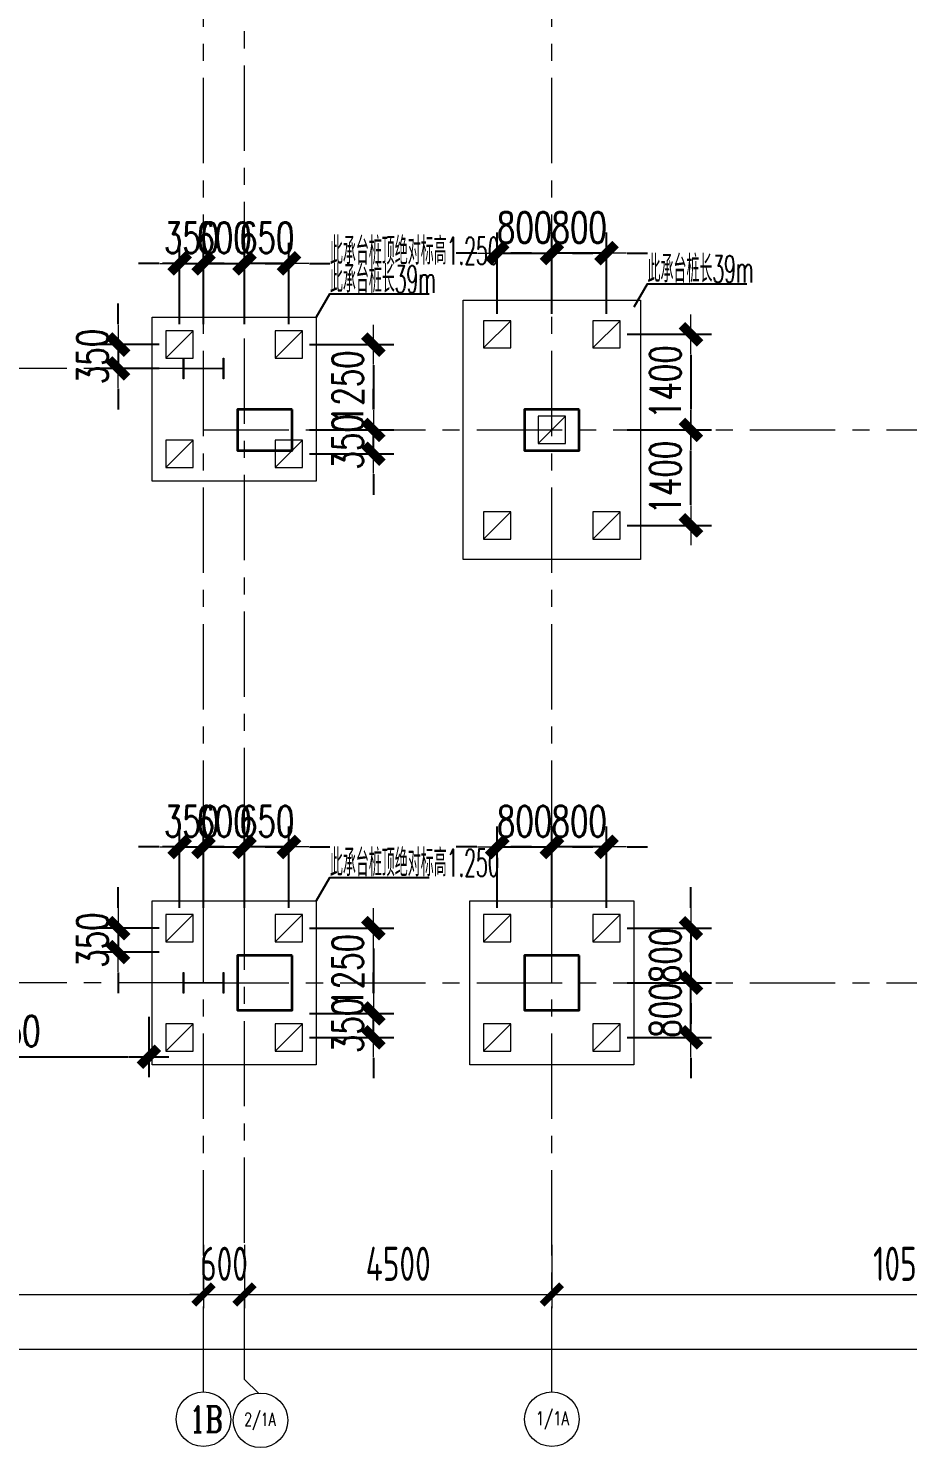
# Model space of a CAD drawing. Extents: x -1201378 to 2367219, y -619313 to 244905.
# Drawn here: x -701922 to -689050, y 130842 to 151634 of the extents above; entities that cross this region are included whole.
import ezdxf
from ezdxf.enums import TextEntityAlignment as Align

# ---------------------------------------------------------------- set-up
doc = ezdxf.new("R2010")
doc.units = 0
doc.header["$LTSCALE"] = 1000
doc.linetypes.add('CENTER', pattern=[2, 1.25, -0.25, 0.25, -0.25])
doc.layers.get('0').update_dxf_attribs({"linetype": 'CONTINUOUS'})
doc.layers.get('Defpoints').update_dxf_attribs({"linetype": 'CONTINUOUS'})
for name, color, linetype, lineweight in [('S-axis', 111, 'CONTINUOUS', 0), ('S-col', 2, 'CONTINUOUS', 0), ('S-ct', 2, 'CONTINUOUS', 0), ('S-dim', 81, 'CONTINUOUS', 0), ('S-dote', 5, 'CENTER', 0), ('S-zhuang', 1, 'CONTINUOUS', 0), ('砼柱', 2, 'CONTINUOUS', 35)]:
    doc.layers.add(name, color=color, linetype=linetype, lineweight=lineweight)
doc.layers.add('S-BG', color=131, linetype='CONTINUOUS')
doc.layers.add('S-DIMZ', color=115, linetype='CONTINUOUS')
doc.styles.add('_TCH_AXIS', font='COMPLEX', dxfattribs={"bigfont": 'GBCBIG'})
doc.styles.add('SS1', font='tj-romans1.shx', dxfattribs={"width": 0.7, "bigfont": 'tj-hztxt1.shx'})
doc.styles.add('TSSD_Dimension', font='tssdeng.shx', dxfattribs={"width": 0.7, "bigfont": 'hztxt.shx'})
doc.dimstyles.new('S-150-ARCHI', dxfattribs={"dimscale": 150, "dimtxt": 3, "dimasz": 2, "dimexe": 2, "dimexo": 2, "dimgap": 1, "dimtad": 1, "dimdec": 0, "dimzin": 0, "dimdsep": 46, "dimtxsty": 'SS1', "dimblk1": 'TT', "dimblk2": 'TT', "dimsah": 1, "dimcen": 1, "dimclrd": 256, "dimclre": 256, "dimclrt": 256, "dimadec": 0, "dimazin": 0, "dimtfac": 1, "dimtdec": 0, "dimtix": 1, "dimtmove": 2, "dimatfit": 0, "dimldrblk": 'TT', "dimfxl": 2, "dimtolj": 1, "dimtzin": 0, "dimarcsym": 0})
doc.dimstyles.new('TSSD_200_200', dxfattribs={"dimtxt": 500, "dimasz": 200, "dimexe": 200, "dimexo": 500, "dimgap": 200, "dimtad": 1, "dimdec": 0, "dimzin": 0, "dimdsep": 46, "dimtxsty": 'TSSD_Dimension', "dimblk": 'ARCHTICK', "dimcen": 0, "dimdle": 200, "dimclrt": 7, "dimadec": 0, "dimazin": 0, "dimtfac": 1, "dimtdec": 0, "dimtix": 1, "dimtmove": 2, "dimatfit": 3, "dimfxl": 1, "dimtolj": 1, "dimtzin": 0, "dimarcsym": 0})

# ---------------------------------------------------------------- blocks, each defined once
blk = doc.blocks.new('_FZH')
at = {"layer": 'S-col'}
blk.add_lwpolyline([(-0.375, -0.188), (-0.375, 0.187), (-0.36, 0.187), (-0.36, 0.005), (0.36, 0.005), (0.36, 0.187), (0.375, 0.187), (0.375, -0.188), (0.36, -0.188), (0.36, -0.005), (-0.36, -0.005), (-0.36, -0.188)], close=True, dxfattribs=at)
blk = doc.blocks.new('w4234324')
at = {"layer": 'S-col', "xscale": 800.0000000000005, "yscale": 800.0000000000005, "zscale": 800.0000000000005}
for p in [(-144454, 750820), (-144454, 741820)]:
    blk.add_blockref('_FZH', p, dxfattribs=at)
blk = doc.blocks.new('TT')
blk.add_line((-0.969, 0), (0.969, 0))
at = {"const_width": 0.45}
blk.add_lwpolyline([(-0.442, -0.442), (0.442, 0.442)], dxfattribs=at)
blk = doc.blocks.new('*D1123')
at = {"layer": 'Defpoints', "color": 0, "transparency": 16777216}
for p in [(-700158, 137452), (-704408, 136852), (-700158, 136569)]:
    blk.add_point(p, dxfattribs=at)
at = {"layer": 'S-DIMZ', "lineweight": -2, "transparency": 16777216}
for p, q in [((-700158, 137152), (-700158, 136269)), ((-704408, 136552), (-704408, 136269)), ((-704108, 136569), (-700458, 136569))]:
    blk.add_line(p, q, dxfattribs=at)
at = {"layer": 'S-DIMZ', "lineweight": -2, "transparency": 16777216, "xscale": 300, "yscale": 300, "zscale": 300, "rotation": 180}
blk.add_blockref('TT', (-704408, 136569), dxfattribs=at)
at = {"layer": 'S-DIMZ', "lineweight": -2, "transparency": 16777216, "xscale": 300, "yscale": 300, "zscale": 300}
blk.add_blockref('TT', (-700158, 136569), dxfattribs=at)
at = {"layer": 'S-DIMZ', "transparency": 16777216, "insert": (-702283, 136944), "char_height": 450, "attachment_point": 5, "style": 'SS1'}
blk.add_mtext('\\A1;4250', dxfattribs=at)
blk = doc.blocks.new('_ArchTick')
at = {"color": 0, "linetype": 'ByBlock', "const_width": 0.5}
blk.add_lwpolyline([(-0.71, -0.71), (0.71, 0.71)], dxfattribs=at)
blk = doc.blocks.new('*D3029')
at = {"layer": 'Defpoints', "color": 0, "transparency": 16777216}
for p in [(-115858, 21687), (-99358, 21687), (-99358, 20460)]:
    blk.add_point(p, dxfattribs=at)
at = {"layer": 'S-axis', "color": 0, "lineweight": -2, "transparency": 16777216}
for p, q in [((-115858, 21187), (-115858, 20260)), ((-99358, 21187), (-99358, 20260)), ((-116058, 20460), (-99158, 20460))]:
    blk.add_line(p, q, dxfattribs=at)
at = {"layer": 'S-axis', "color": 0, "lineweight": -2, "transparency": 16777216, "xscale": 200, "yscale": 200, "zscale": 200, "rotation": 180}
blk.add_blockref('_ArchTick', (-115858, 20460), dxfattribs=at)
at = {"layer": 'S-axis', "color": 0, "lineweight": -2, "transparency": 16777216, "xscale": 200, "yscale": 200, "zscale": 200}
blk.add_blockref('_ArchTick', (-99358, 20460), dxfattribs=at)
at = {"layer": 'S-axis', "color": 7, "transparency": 16777216, "insert": (-107608, 20910), "char_height": 500, "attachment_point": 5, "style": 'TSSD_Dimension'}
blk.add_mtext('\\A1;16500', dxfattribs=at)
blk = doc.blocks.new('*D3030')
at = {"layer": 'Defpoints', "color": 0, "transparency": 16777216}
for p in [(-99358, 21687), (-98758, 21687), (-98758, 20460)]:
    blk.add_point(p, dxfattribs=at)
at = {"layer": 'S-axis', "color": 0, "lineweight": -2, "transparency": 16777216}
for p, q in [((-99358, 21187), (-99358, 20260)), ((-98758, 21187), (-98758, 20260)), ((-99358, 20460), (-99558, 20460)), ((-99358, 20460), (-98758, 20460)), ((-98758, 20460), (-98558, 20460))]:
    blk.add_line(p, q, dxfattribs=at)
at = {"layer": 'S-axis', "color": 0, "lineweight": -2, "transparency": 16777216, "xscale": 200, "yscale": 200, "zscale": 200}
blk.add_blockref('_ArchTick', (-99358, 20460), dxfattribs=at)
at = {"layer": 'S-axis', "color": 0, "lineweight": -2, "transparency": 16777216, "xscale": 200, "yscale": 200, "zscale": 200, "rotation": 180}
blk.add_blockref('_ArchTick', (-98758, 20460), dxfattribs=at)
at = {"layer": 'S-axis', "color": 7, "transparency": 16777216, "insert": (-99058, 20910), "char_height": 500, "attachment_point": 5, "style": 'TSSD_Dimension'}
blk.add_mtext('\\A1;600', dxfattribs=at)
blk = doc.blocks.new('*D3031')
at = {"layer": 'Defpoints', "color": 0, "transparency": 16777216}
for p in [(-98758, 21687), (-94258, 21687), (-94258, 20460)]:
    blk.add_point(p, dxfattribs=at)
at = {"layer": 'S-axis', "color": 0, "lineweight": -2, "transparency": 16777216}
for p, q in [((-98758, 21187), (-98758, 20260)), ((-94258, 21187), (-94258, 20260)), ((-98958, 20460), (-94058, 20460))]:
    blk.add_line(p, q, dxfattribs=at)
at = {"layer": 'S-axis', "color": 0, "lineweight": -2, "transparency": 16777216, "xscale": 200, "yscale": 200, "zscale": 200, "rotation": 180}
blk.add_blockref('_ArchTick', (-98758, 20460), dxfattribs=at)
at = {"layer": 'S-axis', "color": 0, "lineweight": -2, "transparency": 16777216, "xscale": 200, "yscale": 200, "zscale": 200}
blk.add_blockref('_ArchTick', (-94258, 20460), dxfattribs=at)
at = {"layer": 'S-axis', "color": 7, "transparency": 16777216, "insert": (-96508, 20910), "char_height": 500, "attachment_point": 5, "style": 'TSSD_Dimension'}
blk.add_mtext('\\A1;4500', dxfattribs=at)
blk = doc.blocks.new('*D3032')
at = {"layer": 'Defpoints', "color": 0, "transparency": 16777216}
for p in [(-94258, 21687), (-83758, 21687), (-83758, 20460)]:
    blk.add_point(p, dxfattribs=at)
at = {"layer": 'S-axis', "color": 0, "lineweight": -2, "transparency": 16777216}
for p, q in [((-94258, 21187), (-94258, 20260)), ((-83758, 21187), (-83758, 20260)), ((-94458, 20460), (-83558, 20460))]:
    blk.add_line(p, q, dxfattribs=at)
at = {"layer": 'S-axis', "color": 0, "lineweight": -2, "transparency": 16777216, "xscale": 200, "yscale": 200, "zscale": 200, "rotation": 180}
blk.add_blockref('_ArchTick', (-94258, 20460), dxfattribs=at)
at = {"layer": 'S-axis', "color": 0, "lineweight": -2, "transparency": 16777216, "xscale": 200, "yscale": 200, "zscale": 200}
blk.add_blockref('_ArchTick', (-83758, 20460), dxfattribs=at)
at = {"layer": 'S-axis', "color": 7, "transparency": 16777216, "insert": (-89008, 20910), "char_height": 500, "attachment_point": 5, "style": 'TSSD_Dimension'}
blk.add_mtext('\\A1;10500', dxfattribs=at)
blk = doc.blocks.new('*D3034')
at = {"layer": 'Defpoints', "color": 0, "transparency": 16777216}
for p in [(-209458, 21587), (-82958, 21587), (-82958, 19660)]:
    blk.add_point(p, dxfattribs=at)
at = {"layer": 'S-axis', "color": 0, "lineweight": -2, "transparency": 16777216}
for p, q in [((-209458, 21087), (-209458, 19460)), ((-82958, 21087), (-82958, 19460)), ((-209658, 19660), (-82758, 19660))]:
    blk.add_line(p, q, dxfattribs=at)
at = {"layer": 'S-axis', "color": 0, "lineweight": -2, "transparency": 16777216, "xscale": 200, "yscale": 200, "zscale": 200, "rotation": 180}
blk.add_blockref('_ArchTick', (-209458, 19660), dxfattribs=at)
at = {"layer": 'S-axis', "color": 0, "lineweight": -2, "transparency": 16777216, "xscale": 200, "yscale": 200, "zscale": 200}
blk.add_blockref('_ArchTick', (-82958, 19660), dxfattribs=at)
at = {"layer": 'S-axis', "color": 7, "transparency": 16777216, "insert": (-146208, 20110), "char_height": 500, "attachment_point": 5, "style": 'TSSD_Dimension'}
blk.add_mtext('\\A1;126500', dxfattribs=at)
blk = doc.blocks.new('A$C6AFE39C8')
at = {"layer": '砼柱', "lineweight": 35}
for points in [[(-14800, -82000), (-15600, -82000), (-15600, -82600), (-14800, -82600)], [(-10600, -82000), (-11400, -82000), (-11400, -82600), (-10600, -82600)], [(-14800, -90000), (-15600, -90000), (-15600, -90800), (-14800, -90800)], [(-10600, -90000), (-11400, -90000), (-11400, -90800), (-10600, -90800)]]:
    blk.add_lwpolyline(points, close=True, dxfattribs=at)
blk = doc.blocks.new('A$C656D53E9')
at = {"layer": 'S-zhuang', "ltscale": 0.25}
blk.add_line((-200, 200), (200, -200), dxfattribs=at)
at = {"layer": 'S-zhuang', "color": 1, "ltscale": 0.5}
blk.add_lwpolyline([(200, 200), (-200, 200), (-200, -200), (200, -200)], close=True, dxfattribs=at)
blk = doc.blocks.new('*D5618')
at = {"layer": 'Defpoints', "color": 0, "ltscale": 0.25, "transparency": 16777216}
for p in [(-699358, 148192), (-699708, 147002), (-699358, 147002)]:
    blk.add_point(p, dxfattribs=at)
at = {"layer": 'S-dim', "lineweight": -2, "ltscale": 0.25, "transparency": 16777216}
for p, q in [((-699708, 147302), (-699708, 148492)), ((-699358, 147302), (-699358, 148492)), ((-700008, 148192), (-700308, 148192)), ((-699708, 148192), (-699358, 148192)), ((-699058, 148192), (-698758, 148192))]:
    blk.add_line(p, q, dxfattribs=at)
at = {"layer": 'S-dim', "lineweight": -2, "ltscale": 0.25, "transparency": 16777216, "xscale": 300, "yscale": 300, "zscale": 300}
blk.add_blockref('TT', (-699708, 148192), dxfattribs=at)
at = {"layer": 'S-dim', "lineweight": -2, "ltscale": 0.25, "transparency": 16777216, "xscale": 300, "yscale": 300, "zscale": 300, "rotation": 180}
blk.add_blockref('TT', (-699358, 148192), dxfattribs=at)
at = {"layer": 'S-dim', "ltscale": 0.25, "transparency": 16777216, "insert": (-699533, 148567), "char_height": 450, "attachment_point": 5, "style": 'SS1'}
blk.add_mtext('\\A1;350', dxfattribs=at)
blk = doc.blocks.new('*D5619')
at = {"layer": 'Defpoints', "color": 0, "ltscale": 0.25, "transparency": 16777216}
for p in [(-698758, 148192), (-698758, 147002), (-698108, 147002)]:
    blk.add_point(p, dxfattribs=at)
at = {"layer": 'S-dim', "lineweight": -2, "ltscale": 0.25, "transparency": 16777216}
for p, q in [((-698758, 147302), (-698758, 148492)), ((-698108, 147302), (-698108, 148492)), ((-699058, 148192), (-699358, 148192)), ((-698108, 148192), (-698758, 148192)), ((-697808, 148192), (-697508, 148192))]:
    blk.add_line(p, q, dxfattribs=at)
at = {"layer": 'S-dim', "lineweight": -2, "ltscale": 0.25, "transparency": 16777216, "xscale": 300, "yscale": 300, "zscale": 300}
blk.add_blockref('TT', (-698758, 148192), dxfattribs=at)
at = {"layer": 'S-dim', "lineweight": -2, "ltscale": 0.25, "transparency": 16777216, "xscale": 300, "yscale": 300, "zscale": 300, "rotation": 180}
blk.add_blockref('TT', (-698108, 148192), dxfattribs=at)
at = {"layer": 'S-dim', "ltscale": 0.25, "transparency": 16777216, "insert": (-698433, 148567), "char_height": 450, "attachment_point": 5, "style": 'SS1'}
blk.add_mtext('\\A1;650', dxfattribs=at)
blk = doc.blocks.new('*D5620')
at = {"layer": 'Defpoints', "color": 0, "ltscale": 0.25, "transparency": 16777216}
for p in [(-698108, 147002), (-698108, 145752), (-696872, 145752)]:
    blk.add_point(p, dxfattribs=at)
at = {"layer": 'S-dim', "lineweight": -2, "ltscale": 0.25, "transparency": 16777216}
for p, q in [((-697808, 147002), (-696572, 147002)), ((-696872, 146702), (-696872, 146052)), ((-697808, 145752), (-696572, 145752))]:
    blk.add_line(p, q, dxfattribs=at)
at = {"layer": 'S-dim', "lineweight": -2, "ltscale": 0.25, "transparency": 16777216, "xscale": 300, "yscale": 300, "zscale": 300}
for p, rotation in [((-696872, 147002), 90), ((-696872, 145752), 270)]:
    blk.add_blockref('TT', p, dxfattribs=dict(at, rotation=rotation))
at = {"layer": 'S-dim', "ltscale": 0.25, "transparency": 16777216, "insert": (-697247, 146377), "char_height": 450, "attachment_point": 5, "rotation": 90, "style": 'SS1'}
blk.add_mtext('\\A1;1250', dxfattribs=at)
blk = doc.blocks.new('*D5621')
at = {"layer": 'Defpoints', "color": 0, "ltscale": 0.25, "transparency": 16777216}
for p in [(-698108, 145752), (-696872, 145752), (-698108, 145402)]:
    blk.add_point(p, dxfattribs=at)
at = {"layer": 'S-dim', "lineweight": -2, "ltscale": 0.25, "transparency": 16777216}
for p, q in [((-696872, 146052), (-696872, 146352)), ((-697808, 145752), (-696572, 145752)), ((-696872, 145402), (-696872, 145752)), ((-697808, 145402), (-696572, 145402)), ((-696872, 145102), (-696872, 144802))]:
    blk.add_line(p, q, dxfattribs=at)
at = {"layer": 'S-dim', "lineweight": -2, "ltscale": 0.25, "transparency": 16777216, "xscale": 300, "yscale": 300, "zscale": 300}
for p, rotation in [((-696872, 145752), 270), ((-696872, 145402), 90)]:
    blk.add_blockref('TT', p, dxfattribs=dict(at, rotation=rotation))
at = {"layer": 'S-dim', "ltscale": 0.25, "transparency": 16777216, "insert": (-697247, 145577), "char_height": 450, "attachment_point": 5, "rotation": 90, "style": 'SS1'}
blk.add_mtext('\\A1;350', dxfattribs=at)
blk = doc.blocks.new('*D5622')
at = {"layer": 'Defpoints', "color": 0, "ltscale": 0.25, "transparency": 16777216}
for p in [(-698758, 148192), (-699358, 147002), (-698758, 147002)]:
    blk.add_point(p, dxfattribs=at)
at = {"layer": 'S-dim', "lineweight": -2, "ltscale": 0.25, "transparency": 16777216}
for p, q in [((-699358, 147302), (-699358, 148492)), ((-698758, 147302), (-698758, 148492)), ((-699658, 148192), (-699958, 148192)), ((-699358, 148192), (-698758, 148192)), ((-698458, 148192), (-698158, 148192))]:
    blk.add_line(p, q, dxfattribs=at)
at = {"layer": 'S-dim', "lineweight": -2, "ltscale": 0.25, "transparency": 16777216, "xscale": 300, "yscale": 300, "zscale": 300}
blk.add_blockref('TT', (-699358, 148192), dxfattribs=at)
at = {"layer": 'S-dim', "lineweight": -2, "ltscale": 0.25, "transparency": 16777216, "xscale": 300, "yscale": 300, "zscale": 300, "rotation": 180}
blk.add_blockref('TT', (-698758, 148192), dxfattribs=at)
at = {"layer": 'S-dim', "ltscale": 0.25, "transparency": 16777216, "insert": (-699058, 148567), "char_height": 450, "attachment_point": 5, "style": 'SS1'}
blk.add_mtext('\\A1;600', dxfattribs=at)
blk = doc.blocks.new('*D5623')
at = {"layer": 'Defpoints', "color": 0, "ltscale": 0.25, "transparency": 16777216}
for p in [(-699708, 147002), (-700609, 146652), (-699708, 146652)]:
    blk.add_point(p, dxfattribs=at)
at = {"layer": 'S-dim', "lineweight": -2, "ltscale": 0.25, "transparency": 16777216}
for p, q in [((-700609, 147302), (-700609, 147602)), ((-700008, 147002), (-700909, 147002)), ((-700609, 147002), (-700609, 146652)), ((-700008, 146652), (-700909, 146652)), ((-700609, 146352), (-700609, 146052))]:
    blk.add_line(p, q, dxfattribs=at)
at = {"layer": 'S-dim', "lineweight": -2, "ltscale": 0.25, "transparency": 16777216, "xscale": 300, "yscale": 300, "zscale": 300}
for p, rotation in [((-700609, 147002), 270), ((-700609, 146652), 90)]:
    blk.add_blockref('TT', p, dxfattribs=dict(at, rotation=rotation))
at = {"layer": 'S-dim', "ltscale": 0.25, "transparency": 16777216, "insert": (-700984, 146827), "char_height": 450, "attachment_point": 5, "rotation": 90, "style": 'SS1'}
blk.add_mtext('\\A1;350', dxfattribs=at)
blk = doc.blocks.new('*D5624')
at = {"layer": 'Defpoints', "color": 0, "ltscale": 0.25, "transparency": 16777216}
for p in [(-699358, 139642), (-699708, 138452), (-699358, 138452)]:
    blk.add_point(p, dxfattribs=at)
at = {"layer": 'S-dim', "lineweight": -2, "ltscale": 0.25, "transparency": 16777216}
for p, q in [((-699708, 138752), (-699708, 139942)), ((-699358, 138752), (-699358, 139942)), ((-700008, 139642), (-700308, 139642)), ((-699708, 139642), (-699358, 139642)), ((-699058, 139642), (-698758, 139642))]:
    blk.add_line(p, q, dxfattribs=at)
at = {"layer": 'S-dim', "lineweight": -2, "ltscale": 0.25, "transparency": 16777216, "xscale": 300, "yscale": 300, "zscale": 300}
blk.add_blockref('TT', (-699708, 139642), dxfattribs=at)
at = {"layer": 'S-dim', "lineweight": -2, "ltscale": 0.25, "transparency": 16777216, "xscale": 300, "yscale": 300, "zscale": 300, "rotation": 180}
blk.add_blockref('TT', (-699358, 139642), dxfattribs=at)
at = {"layer": 'S-dim', "ltscale": 0.25, "transparency": 16777216, "insert": (-699533, 140017), "char_height": 450, "attachment_point": 5, "style": 'SS1'}
blk.add_mtext('\\A1;350', dxfattribs=at)
blk = doc.blocks.new('*D5625')
at = {"layer": 'Defpoints', "color": 0, "ltscale": 0.25, "transparency": 16777216}
for p in [(-698758, 139642), (-698758, 138452), (-698108, 138452)]:
    blk.add_point(p, dxfattribs=at)
at = {"layer": 'S-dim', "lineweight": -2, "ltscale": 0.25, "transparency": 16777216}
for p, q in [((-698758, 138752), (-698758, 139942)), ((-698108, 138752), (-698108, 139942)), ((-699058, 139642), (-699358, 139642)), ((-698108, 139642), (-698758, 139642)), ((-697808, 139642), (-697508, 139642))]:
    blk.add_line(p, q, dxfattribs=at)
at = {"layer": 'S-dim', "lineweight": -2, "ltscale": 0.25, "transparency": 16777216, "xscale": 300, "yscale": 300, "zscale": 300}
blk.add_blockref('TT', (-698758, 139642), dxfattribs=at)
at = {"layer": 'S-dim', "lineweight": -2, "ltscale": 0.25, "transparency": 16777216, "xscale": 300, "yscale": 300, "zscale": 300, "rotation": 180}
blk.add_blockref('TT', (-698108, 139642), dxfattribs=at)
at = {"layer": 'S-dim', "ltscale": 0.25, "transparency": 16777216, "insert": (-698433, 140017), "char_height": 450, "attachment_point": 5, "style": 'SS1'}
blk.add_mtext('\\A1;650', dxfattribs=at)
blk = doc.blocks.new('*D5626')
at = {"layer": 'Defpoints', "color": 0, "ltscale": 0.25, "transparency": 16777216}
for p in [(-698108, 138452), (-698108, 137202), (-696872, 137202)]:
    blk.add_point(p, dxfattribs=at)
at = {"layer": 'S-dim', "lineweight": -2, "ltscale": 0.25, "transparency": 16777216}
for p, q in [((-697808, 138452), (-696572, 138452)), ((-696872, 138152), (-696872, 137502)), ((-697808, 137202), (-696572, 137202))]:
    blk.add_line(p, q, dxfattribs=at)
at = {"layer": 'S-dim', "lineweight": -2, "ltscale": 0.25, "transparency": 16777216, "xscale": 300, "yscale": 300, "zscale": 300}
for p, rotation in [((-696872, 138452), 90), ((-696872, 137202), 270)]:
    blk.add_blockref('TT', p, dxfattribs=dict(at, rotation=rotation))
at = {"layer": 'S-dim', "ltscale": 0.25, "transparency": 16777216, "insert": (-697247, 137827), "char_height": 450, "attachment_point": 5, "rotation": 90, "style": 'SS1'}
blk.add_mtext('\\A1;1250', dxfattribs=at)
blk = doc.blocks.new('*D5627')
at = {"layer": 'Defpoints', "color": 0, "ltscale": 0.25, "transparency": 16777216}
for p in [(-698108, 137202), (-696872, 137202), (-698108, 136852)]:
    blk.add_point(p, dxfattribs=at)
at = {"layer": 'S-dim', "lineweight": -2, "ltscale": 0.25, "transparency": 16777216}
for p, q in [((-696872, 137502), (-696872, 137802)), ((-697808, 137202), (-696572, 137202)), ((-696872, 136852), (-696872, 137202)), ((-697808, 136852), (-696572, 136852)), ((-696872, 136552), (-696872, 136252))]:
    blk.add_line(p, q, dxfattribs=at)
at = {"layer": 'S-dim', "lineweight": -2, "ltscale": 0.25, "transparency": 16777216, "xscale": 300, "yscale": 300, "zscale": 300}
for p, rotation in [((-696872, 137202), 270), ((-696872, 136852), 90)]:
    blk.add_blockref('TT', p, dxfattribs=dict(at, rotation=rotation))
at = {"layer": 'S-dim', "ltscale": 0.25, "transparency": 16777216, "insert": (-697247, 137027), "char_height": 450, "attachment_point": 5, "rotation": 90, "style": 'SS1'}
blk.add_mtext('\\A1;350', dxfattribs=at)
blk = doc.blocks.new('*D5628')
at = {"layer": 'Defpoints', "color": 0, "ltscale": 0.25, "transparency": 16777216}
for p in [(-698758, 139642), (-699358, 138452), (-698758, 138452)]:
    blk.add_point(p, dxfattribs=at)
at = {"layer": 'S-dim', "lineweight": -2, "ltscale": 0.25, "transparency": 16777216}
for p, q in [((-699358, 138752), (-699358, 139942)), ((-698758, 138752), (-698758, 139942)), ((-699658, 139642), (-699958, 139642)), ((-699358, 139642), (-698758, 139642)), ((-698458, 139642), (-698158, 139642))]:
    blk.add_line(p, q, dxfattribs=at)
at = {"layer": 'S-dim', "lineweight": -2, "ltscale": 0.25, "transparency": 16777216, "xscale": 300, "yscale": 300, "zscale": 300}
blk.add_blockref('TT', (-699358, 139642), dxfattribs=at)
at = {"layer": 'S-dim', "lineweight": -2, "ltscale": 0.25, "transparency": 16777216, "xscale": 300, "yscale": 300, "zscale": 300, "rotation": 180}
blk.add_blockref('TT', (-698758, 139642), dxfattribs=at)
at = {"layer": 'S-dim', "ltscale": 0.25, "transparency": 16777216, "insert": (-699058, 140017), "char_height": 450, "attachment_point": 5, "style": 'SS1'}
blk.add_mtext('\\A1;600', dxfattribs=at)
blk = doc.blocks.new('*D5629')
at = {"layer": 'Defpoints', "color": 0, "ltscale": 0.25, "transparency": 16777216}
for p in [(-699708, 138452), (-700609, 138102), (-699708, 138102)]:
    blk.add_point(p, dxfattribs=at)
at = {"layer": 'S-dim', "lineweight": -2, "ltscale": 0.25, "transparency": 16777216}
for p, q in [((-700609, 138752), (-700609, 139052)), ((-700008, 138452), (-700909, 138452)), ((-700609, 138452), (-700609, 138102)), ((-700008, 138102), (-700909, 138102)), ((-700609, 137802), (-700609, 137502))]:
    blk.add_line(p, q, dxfattribs=at)
at = {"layer": 'S-dim', "lineweight": -2, "ltscale": 0.25, "transparency": 16777216, "xscale": 300, "yscale": 300, "zscale": 300}
for p, rotation in [((-700609, 138452), 270), ((-700609, 138102), 90)]:
    blk.add_blockref('TT', p, dxfattribs=dict(at, rotation=rotation))
at = {"layer": 'S-dim', "ltscale": 0.25, "transparency": 16777216, "insert": (-700984, 138277), "char_height": 450, "attachment_point": 5, "rotation": 90, "style": 'SS1'}
blk.add_mtext('\\A1;350', dxfattribs=at)
blk = doc.blocks.new('*D5630')
at = {"layer": 'Defpoints', "color": 0, "ltscale": 0.25, "transparency": 16777216}
for p in [(-694258, 139642), (-695058, 138452), (-694258, 138452)]:
    blk.add_point(p, dxfattribs=at)
at = {"layer": 'S-dim', "lineweight": -2, "ltscale": 0.25, "transparency": 16777216}
for p, q in [((-695058, 138752), (-695058, 139942)), ((-694258, 138752), (-694258, 139942)), ((-695358, 139642), (-695658, 139642)), ((-695058, 139642), (-694258, 139642)), ((-693958, 139642), (-693658, 139642))]:
    blk.add_line(p, q, dxfattribs=at)
at = {"layer": 'S-dim', "lineweight": -2, "ltscale": 0.25, "transparency": 16777216, "xscale": 300, "yscale": 300, "zscale": 300}
blk.add_blockref('TT', (-695058, 139642), dxfattribs=at)
at = {"layer": 'S-dim', "lineweight": -2, "ltscale": 0.25, "transparency": 16777216, "xscale": 300, "yscale": 300, "zscale": 300, "rotation": 180}
blk.add_blockref('TT', (-694258, 139642), dxfattribs=at)
at = {"layer": 'S-dim', "ltscale": 0.25, "transparency": 16777216, "insert": (-694658, 140017), "char_height": 450, "attachment_point": 5, "style": 'SS1'}
blk.add_mtext('\\A1;800', dxfattribs=at)
blk = doc.blocks.new('*D5631')
at = {"layer": 'Defpoints', "color": 0, "ltscale": 0.25, "transparency": 16777216}
for p in [(-694258, 139642), (-694258, 138452), (-693458, 138452)]:
    blk.add_point(p, dxfattribs=at)
at = {"layer": 'S-dim', "lineweight": -2, "ltscale": 0.25, "transparency": 16777216}
for p, q in [((-694258, 138752), (-694258, 139942)), ((-693458, 138752), (-693458, 139942)), ((-694558, 139642), (-694858, 139642)), ((-693458, 139642), (-694258, 139642)), ((-693158, 139642), (-692858, 139642))]:
    blk.add_line(p, q, dxfattribs=at)
at = {"layer": 'S-dim', "lineweight": -2, "ltscale": 0.25, "transparency": 16777216, "xscale": 300, "yscale": 300, "zscale": 300}
blk.add_blockref('TT', (-694258, 139642), dxfattribs=at)
at = {"layer": 'S-dim', "lineweight": -2, "ltscale": 0.25, "transparency": 16777216, "xscale": 300, "yscale": 300, "zscale": 300, "rotation": 180}
blk.add_blockref('TT', (-693458, 139642), dxfattribs=at)
at = {"layer": 'S-dim', "ltscale": 0.25, "transparency": 16777216, "insert": (-693858, 140017), "char_height": 450, "attachment_point": 5, "style": 'SS1'}
blk.add_mtext('\\A1;800', dxfattribs=at)
blk = doc.blocks.new('*D5632')
at = {"layer": 'Defpoints', "color": 0, "ltscale": 0.25, "transparency": 16777216}
for p in [(-693458, 138452), (-693458, 137652), (-692222, 137652)]:
    blk.add_point(p, dxfattribs=at)
at = {"layer": 'S-dim', "lineweight": -2, "ltscale": 0.25, "transparency": 16777216}
for p, q in [((-692222, 138752), (-692222, 139052)), ((-693158, 138452), (-691922, 138452)), ((-692222, 138452), (-692222, 137652)), ((-693158, 137652), (-691922, 137652)), ((-692222, 137352), (-692222, 137052))]:
    blk.add_line(p, q, dxfattribs=at)
at = {"layer": 'S-dim', "lineweight": -2, "ltscale": 0.25, "transparency": 16777216, "xscale": 300, "yscale": 300, "zscale": 300}
for p, rotation in [((-692222, 138452), 270), ((-692222, 137652), 90)]:
    blk.add_blockref('TT', p, dxfattribs=dict(at, rotation=rotation))
at = {"layer": 'S-dim', "ltscale": 0.25, "transparency": 16777216, "insert": (-692597, 138052), "char_height": 450, "attachment_point": 5, "rotation": 90, "style": 'SS1'}
blk.add_mtext('\\A1;800', dxfattribs=at)
blk = doc.blocks.new('*D5633')
at = {"layer": 'Defpoints', "color": 0, "ltscale": 0.25, "transparency": 16777216}
for p in [(-693458, 137652), (-692222, 137652), (-693458, 136852)]:
    blk.add_point(p, dxfattribs=at)
at = {"layer": 'S-dim', "lineweight": -2, "ltscale": 0.25, "transparency": 16777216}
for p, q in [((-692222, 137952), (-692222, 138252)), ((-693158, 137652), (-691922, 137652)), ((-692222, 136852), (-692222, 137652)), ((-693158, 136852), (-691922, 136852)), ((-692222, 136552), (-692222, 136252))]:
    blk.add_line(p, q, dxfattribs=at)
at = {"layer": 'S-dim', "lineweight": -2, "ltscale": 0.25, "transparency": 16777216, "xscale": 300, "yscale": 300, "zscale": 300}
for p, rotation in [((-692222, 137652), 270), ((-692222, 136852), 90)]:
    blk.add_blockref('TT', p, dxfattribs=dict(at, rotation=rotation))
at = {"layer": 'S-dim', "ltscale": 0.25, "transparency": 16777216, "insert": (-692597, 137252), "char_height": 450, "attachment_point": 5, "rotation": 90, "style": 'SS1'}
blk.add_mtext('\\A1;800', dxfattribs=at)
blk = doc.blocks.new('*D5684')
at = {"layer": 'Defpoints', "color": 0, "ltscale": 0.25, "transparency": 16777216}
for p in [(-694258, 148342), (-695058, 147152), (-694258, 147152)]:
    blk.add_point(p, dxfattribs=at)
at = {"layer": 'S-dim', "lineweight": -2, "ltscale": 0.25, "transparency": 16777216}
for p, q in [((-695058, 147452), (-695058, 148642)), ((-694258, 147452), (-694258, 148642)), ((-695358, 148342), (-695658, 148342)), ((-695058, 148342), (-694258, 148342)), ((-693958, 148342), (-693658, 148342))]:
    blk.add_line(p, q, dxfattribs=at)
at = {"layer": 'S-dim', "lineweight": -2, "ltscale": 0.25, "transparency": 16777216, "xscale": 300, "yscale": 300, "zscale": 300}
blk.add_blockref('TT', (-695058, 148342), dxfattribs=at)
at = {"layer": 'S-dim', "lineweight": -2, "ltscale": 0.25, "transparency": 16777216, "xscale": 300, "yscale": 300, "zscale": 300, "rotation": 180}
blk.add_blockref('TT', (-694258, 148342), dxfattribs=at)
at = {"layer": 'S-dim', "ltscale": 0.25, "transparency": 16777216, "insert": (-694658, 148717), "char_height": 450, "attachment_point": 5, "style": 'SS1'}
blk.add_mtext('\\A1;800', dxfattribs=at)
blk = doc.blocks.new('*D5685')
at = {"layer": 'Defpoints', "color": 0, "ltscale": 0.25, "transparency": 16777216}
for p in [(-694258, 148342), (-694258, 147152), (-693458, 147152)]:
    blk.add_point(p, dxfattribs=at)
at = {"layer": 'S-dim', "lineweight": -2, "ltscale": 0.25, "transparency": 16777216}
for p, q in [((-694258, 147452), (-694258, 148642)), ((-693458, 147452), (-693458, 148642)), ((-694558, 148342), (-694858, 148342)), ((-693458, 148342), (-694258, 148342)), ((-693158, 148342), (-692858, 148342))]:
    blk.add_line(p, q, dxfattribs=at)
at = {"layer": 'S-dim', "lineweight": -2, "ltscale": 0.25, "transparency": 16777216, "xscale": 300, "yscale": 300, "zscale": 300}
blk.add_blockref('TT', (-694258, 148342), dxfattribs=at)
at = {"layer": 'S-dim', "lineweight": -2, "ltscale": 0.25, "transparency": 16777216, "xscale": 300, "yscale": 300, "zscale": 300, "rotation": 180}
blk.add_blockref('TT', (-693458, 148342), dxfattribs=at)
at = {"layer": 'S-dim', "ltscale": 0.25, "transparency": 16777216, "insert": (-693858, 148717), "char_height": 450, "attachment_point": 5, "style": 'SS1'}
blk.add_mtext('\\A1;800', dxfattribs=at)
blk = doc.blocks.new('*D5686')
at = {"layer": 'Defpoints', "color": 0, "ltscale": 0.25, "transparency": 16777216}
for p in [(-693458, 147152), (-693458, 145752), (-692222, 145752)]:
    blk.add_point(p, dxfattribs=at)
at = {"layer": 'S-dim', "lineweight": -2, "ltscale": 0.25, "transparency": 16777216}
for p, q in [((-693158, 147152), (-691922, 147152)), ((-692222, 146852), (-692222, 146052)), ((-693158, 145752), (-691922, 145752))]:
    blk.add_line(p, q, dxfattribs=at)
at = {"layer": 'S-dim', "lineweight": -2, "ltscale": 0.25, "transparency": 16777216, "xscale": 300, "yscale": 300, "zscale": 300}
for p, rotation in [((-692222, 147152), 90), ((-692222, 145752), 270)]:
    blk.add_blockref('TT', p, dxfattribs=dict(at, rotation=rotation))
at = {"layer": 'S-dim', "ltscale": 0.25, "transparency": 16777216, "insert": (-692597, 146452), "char_height": 450, "attachment_point": 5, "rotation": 90, "style": 'SS1'}
blk.add_mtext('\\A1;1400', dxfattribs=at)
blk = doc.blocks.new('*D5687')
at = {"layer": 'Defpoints', "color": 0, "ltscale": 0.25, "transparency": 16777216}
for p in [(-693458, 145752), (-692222, 145752), (-693458, 144352)]:
    blk.add_point(p, dxfattribs=at)
at = {"layer": 'S-dim', "lineweight": -2, "ltscale": 0.25, "transparency": 16777216}
for p, q in [((-693158, 145752), (-691922, 145752)), ((-692222, 144652), (-692222, 145452)), ((-693158, 144352), (-691922, 144352))]:
    blk.add_line(p, q, dxfattribs=at)
at = {"layer": 'S-dim', "lineweight": -2, "ltscale": 0.25, "transparency": 16777216, "xscale": 300, "yscale": 300, "zscale": 300}
for p, rotation in [((-692222, 145752), 90), ((-692222, 144352), 270)]:
    blk.add_blockref('TT', p, dxfattribs=dict(at, rotation=rotation))
at = {"layer": 'S-dim', "ltscale": 0.25, "transparency": 16777216, "insert": (-692597, 145052), "char_height": 450, "attachment_point": 5, "rotation": 90, "style": 'SS1'}
blk.add_mtext('\\A1;1400', dxfattribs=at)
blk = doc.blocks.new('1#轴网')
at = {"layer": 'S-axis'}
blk.add_line((-98553.6, 19015.8), (-98758.5, 19217), dxfattribs=at)
for centre in [(-99358.5, 18633.1), (-98523.4, 18617), (-94258.5, 18633.1)]:
    blk.add_circle(centre, 400, dxfattribs=at)
at = {"layer": 'S-dote'}
for p, q in [((-99358.5, 19033.1), (-99358.5, 124633.4)), ((-94258.5, 19033.1), (-94258.5, 124689.3)), ((-98758.5, 19217), (-98758.5, 124427)), ((-99358.5, 34027), (-216950.7, 34027)), ((-99358.5, 33127), (-76979.2, 33127)), ((-99358.5, 25027), (-216950.7, 25027)), ((-99358.5, 25027), (-76979.2, 25027))]:
    blk.add_line(p, q, dxfattribs=at)
at = {"layer": 'S-axis', "style": '_TCH_AXIS', "width": 0.705882}
for s, height, p in [('1B', 381.3, (-99563.5, 18442.5)), ('2/1A', 190.1, (-98763, 18535.5)), ('1/1A', 199.77, (-94493.5, 18547.5))]:
    blk.add_text(s, height=height, dxfattribs=at).set_placement(p)
at = {"layer": 'S-axis'}
for p1, p2, distance, picture, middle in [((-115858.5, 21687), (-99358.5, 21687), -1226.7, '*D3029', (-107608.5, 20910.3)), ((-99358.5, 21687), (-98758.5, 21687), -1226.7, '*D3030', (-99058.5, 20910.3)), ((-98758.5, 21687), (-94258.5, 21687), -1226.7, '*D3031', (-96508.5, 20910.3)), ((-94258.5, 21687), (-83758.5, 21687), -1226.7, '*D3032', (-89008.5, 20910.3)), ((-209458.5, 21587), (-82958.5, 21587), -1926.7, '*D3034', (-146208.5, 20110.3))]:
    dim = blk.add_aligned_dim(p1=p1, p2=p2, distance=distance, dimstyle='TSSD_200_200', dxfattribs=at)
    dim.commit()
    dim.dimension.update_dxf_attribs({"geometry": picture, "text_midpoint": middle})

msp = doc.modelspace()

# ---------------------------------------------------------------- linework, layer by layer
at = {"layer": 'S-BG'}
for points in [[(-691403.9, 147888.7), (-692864.1, 147888.7), (-693058.5, 147551.8)], [(-696053.9, 147738.7), (-697514.1, 147738.7), (-697708.5, 147401.8)], [(-696053.9, 139188.7), (-697514.1, 139188.7), (-697708.5, 138851.8)]]:
    msp.add_lwpolyline(points, dxfattribs=at)
at = {"layer": 'S-ct', "ltscale": 0.25}
for points in [[(-695558.5, 147651.8), (-692958.5, 147651.8), (-692958.5, 143851.8), (-695558.5, 143851.8)], [(-700108.5, 147401.8), (-697708.5, 147401.8), (-697708.5, 145001.8), (-700108.5, 145001.8)], [(-700108.5, 138851.8), (-697708.5, 138851.8), (-697708.5, 136451.8), (-700108.5, 136451.8)], [(-695458.5, 138851.8), (-693058.5, 138851.8), (-693058.5, 136451.8), (-695458.5, 136451.8)]]:
    msp.add_lwpolyline(points, close=True, dxfattribs=at)

# ---------------------------------------------------------------- block references
at = {"layer": 'S-axis'}
msp.add_blockref('1#轴网', (-600000, 112624.8), dxfattribs=at)
at = {"layer": 'S-col'}
for name, p in [('A$C6AFE39C8', (-683258.5, 228051.8)), ('A$C6AFE39C8', (-683258.5, 228051.8)), ('w4234324', (-554904.3, -604168.2))]:
    msp.add_blockref(name, p, dxfattribs=at)
at = {"layer": 'S-ct', "ltscale": 0.25, "rotation": 270}
for p in [(-695058.5, 147151.8), (-693458.5, 147151.8), (-699708.5, 147001.8), (-698108.5, 147001.8), (-694258.5, 145751.8), (-699708.5, 145401.8), (-698108.5, 145401.8), (-695058.5, 144351.8), (-693458.5, 144351.8), (-699708.5, 138451.8), (-698108.5, 138451.8), (-695058.5, 138451.8), (-693458.5, 138451.8), (-699708.5, 136851.8), (-698108.5, 136851.8), (-695058.5, 136851.8), (-693458.5, 136851.8)]:
    msp.add_blockref('A$C656D53E9', p, dxfattribs=at)

# ---------------------------------------------------------------- texts
at = {"layer": 'S-BG', "style": 'SS1', "width": 0.5}
for s, p in [('此承台桩顶绝对标高1.250', (-697507.8, 148373.3)), ('此承台桩长39m', (-692857.8, 148109.1)), ('此承台桩长39m', (-697507.8, 147959.1)), ('此承台桩顶绝对标高1.250', (-697507.8, 139409.1))]:
    msp.add_text(s, height=400, dxfattribs=at).set_placement(p, align=Align.MIDDLE_LEFT)

# ---------------------------------------------------------------- dimensions: what is measured, and where the dimension line sits
at = {"layer": 'S-dim', "ltscale": 0.25}
for base, p1, p2, picture, middle in [((-694258.5, 148341.6), (-695058.5, 147151.8), (-694258.5, 147151.8), '*D5684', (-694658.5, 148716.6)), ((-694258.5, 148341.6), (-693458.5, 147151.8), (-694258.5, 147151.8), '*D5685', (-693858.5, 148716.6)), ((-699358.5, 148191.6), (-699708.5, 147001.8), (-699358.5, 147001.8), '*D5618', (-699533.5, 148566.6)), ((-698758.5, 148191.6), (-699358.5, 147001.8), (-698758.5, 147001.8), '*D5622', (-699058.5, 148566.6)), ((-698758.5, 148191.6), (-698108.5, 147001.8), (-698758.5, 147001.8), '*D5619', (-698433.5, 148566.6)), ((-699358.5, 139641.6), (-699708.5, 138451.8), (-699358.5, 138451.8), '*D5624', (-699533.5, 140016.6)), ((-698758.5, 139641.6), (-699358.5, 138451.8), (-698758.5, 138451.8), '*D5628', (-699058.5, 140016.6)), ((-698758.5, 139641.6), (-698108.5, 138451.8), (-698758.5, 138451.8), '*D5625', (-698433.5, 140016.6)), ((-694258.5, 139641.6), (-695058.5, 138451.8), (-694258.5, 138451.8), '*D5630', (-694658.5, 140016.6)), ((-694258.5, 139641.6), (-693458.5, 138451.8), (-694258.5, 138451.8), '*D5631', (-693858.5, 140016.6))]:
    dim = msp.add_linear_dim(base=base, p1=p1, p2=p2, dimstyle='S-150-ARCHI', dxfattribs=at)
    dim.commit()
    dim.dimension.update_dxf_attribs({"geometry": picture, "text_midpoint": middle})
for p1, p2, picture, middle in [((-699708.5, 147001.8), (-699708.5, 146651.8), '*D5623', (-700983.8, 146826.8)), ((-699708.5, 138451.8), (-699708.5, 138101.8), '*D5629', (-700983.8, 138276.8))]:
    dim = msp.add_aligned_dim(p1=p1, p2=p2, distance=-900.3, dimstyle='S-150-ARCHI', dxfattribs=at)
    dim.commit()
    dim.dimension.update_dxf_attribs({"geometry": picture, "text_midpoint": middle})
for base, p1, p2, picture, middle in [((-692221.7, 145751.8), (-693458.5, 147151.8), (-693458.5, 145751.8), '*D5686', (-692596.7, 146451.8)), ((-696871.7, 145751.8), (-698108.5, 147001.8), (-698108.5, 145751.8), '*D5620', (-697246.7, 146376.8)), ((-696871.7, 145751.8), (-698108.5, 145401.8), (-698108.5, 145751.8), '*D5621', (-697246.7, 145576.8)), ((-692221.7, 145751.8), (-693458.5, 144351.8), (-693458.5, 145751.8), '*D5687', (-692596.7, 145051.8)), ((-692221.7, 137651.8), (-693458.5, 138451.8), (-693458.5, 137651.8), '*D5632', (-692596.7, 138051.8)), ((-696871.7, 137201.8), (-698108.5, 138451.8), (-698108.5, 137201.8), '*D5626', (-697246.7, 137826.8)), ((-692221.7, 137651.8), (-693458.5, 136851.8), (-693458.5, 137651.8), '*D5633', (-692596.7, 137251.8)), ((-696871.7, 137201.8), (-698108.5, 136851.8), (-698108.5, 137201.8), '*D5627', (-697246.7, 137026.8))]:
    dim = msp.add_linear_dim(base=base, p1=p1, p2=p2, angle=90, dimstyle='S-150-ARCHI', dxfattribs=at)
    dim.commit()
    dim.dimension.update_dxf_attribs({"geometry": picture, "text_midpoint": middle})
at = {"layer": 'S-DIMZ'}
dim = msp.add_linear_dim(base=(-700158.4, 136569), p1=(-704408.4, 136851.8), p2=(-700158.4, 137451.8), dimstyle='S-150-ARCHI', dxfattribs=at)
dim.commit()
dim.dimension.update_dxf_attribs({"geometry": '*D1123', "text_midpoint": (-702283.4, 136944)})

doc.saveas('drawing.dxf')
